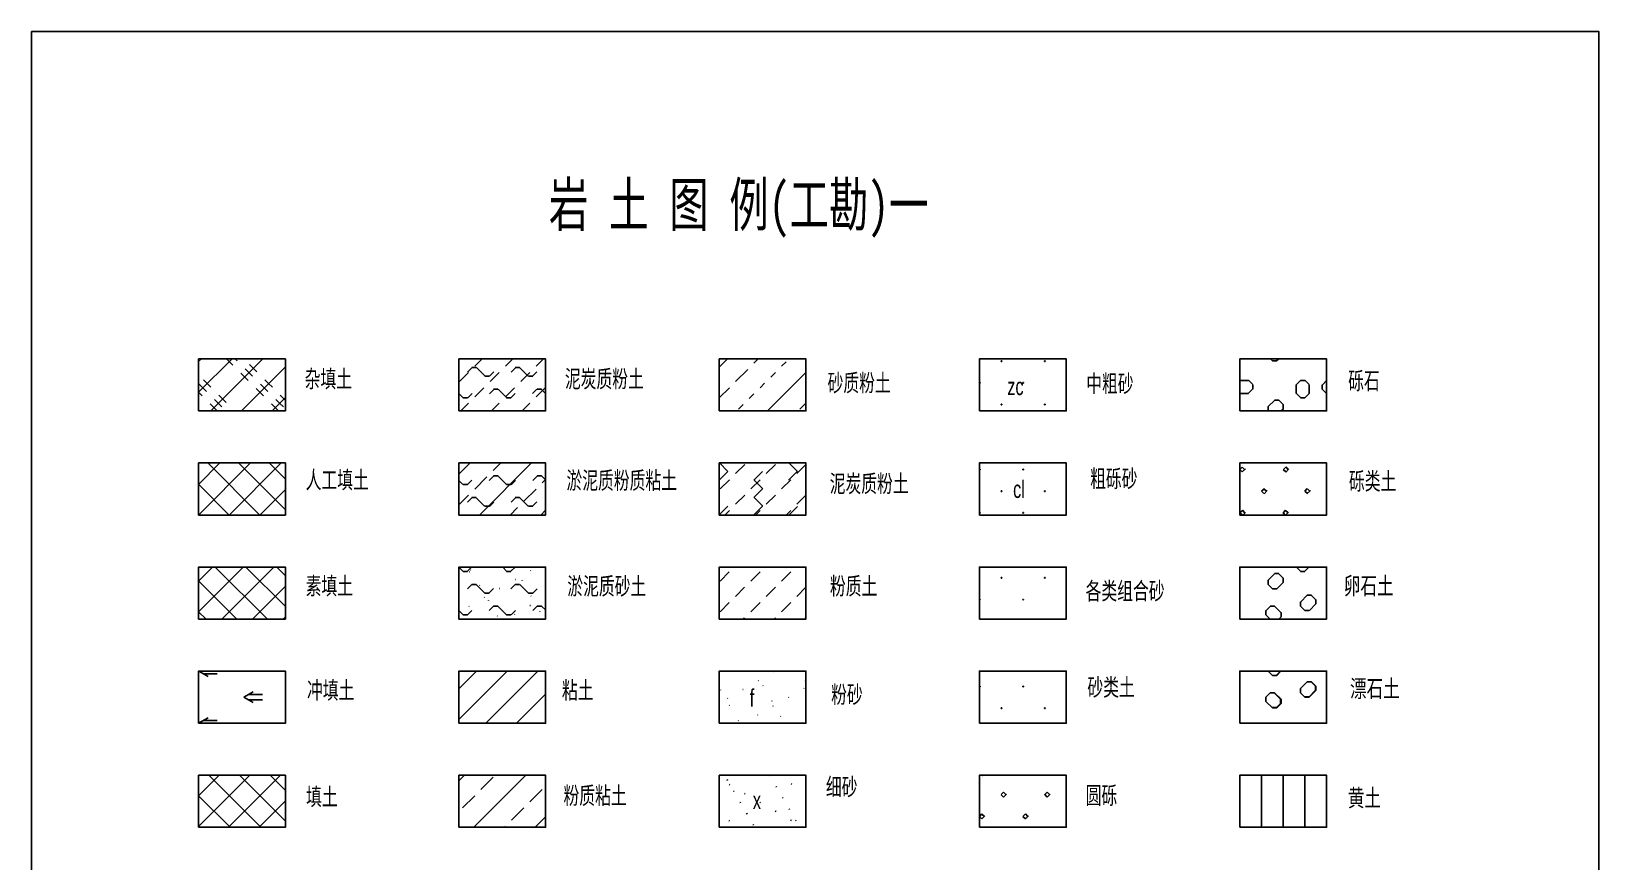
# Model space of a CAD drawing. Extents: x 0 to 0.361, y 0 to 0.383.
# Drawn here: x 0 to 0.3613, y 0.1914 to 0.3829 of the extents above; entities that cross this region are included whole.
import ezdxf

# ---------------------------------------------------------------- set-up
doc = ezdxf.new("R2010")
doc.units = 0
doc.header["$MEASUREMENT"] = 0
doc.layers.get('0').update_dxf_attribs({"linetype": 'CONTINUOUS'})
doc.styles.add('LZ_FONTS_FS', font='hxm.ttf', dxfattribs={"width": 0.7})
pattern_1 = [(90, (0.0385515, 0.081761), (-0.005, 0.005), [0.00015, -0.00985]), (0, (0.0385515, 0.081911), (0.005, 0.005), [0.00015, -0.00985]), (90, (0.0387015, 0.081761), (-0.005, 0.005), [0.00015, -0.00985]), (0, (0.0385515, 0.081761), (0.005, 0.005), [0.00015, -0.00985])]
pattern_2 = [(45, (0.0385515, 0.081861), (-0.005, 0.005), [0.0008, -0.00627107]), (315, (0.0385515, 0.081861), (0.005, 0.005), [0.0008, -0.00627107]), (315, (0.039117, 0.0824266), (0.005, 0.005), [0.0008, -0.00627107]), (45, (0.039117, 0.081295), (-0.005, 0.005), [0.001, -0.00607107])]
pattern_3 = [(0, (0.038552, 0.07936), (0, 0.02), [0.002, -0.018]), (45, (0.040552, 0.079361), (-0.02, 2e-18), [0.0014142, -0.0268701]), (135, (0.038552, 0.079361), (-2e-18, -0.02), [0.0014142, -0.0268701]), (90, (0.037552, 0.08036), (-0.02, 1e-18), [0.001, -0.019]), (135, (0.046052, 0.086861), (-2e-18, -0.02), [0.0021213, -0.026163]), (90, (0.041552, 0.08036), (-0.02, 1e-18), [0.001, -0.019]), (45, (0.037552, 0.081361), (-0.02, 2e-18), [0.0014142, -0.0268701]), (0, (0.038552, 0.08236), (0, 0.02), [0.002, -0.018]), (135, (0.041552, 0.081361), (-2e-18, -0.02), [0.0014142, -0.0268701]), (45, (0.053552, 0.078361), (-0.02, 2e-18), [0.0014142, -0.0268701]), (90, (0.054552, 0.07936), (-0.02, 1e-18), [0.002, -0.018]), (135, (0.054552, 0.081361), (-2e-18, -0.02), [0.0014142, -0.0268701]), (0, (0.052552, 0.07836), (0, 0.02), [0.001, -0.019]), (0, (0.052552, 0.08236), (0, 0.02), [0.001, -0.019]), (135, (0.052552, 0.078361), (-2e-18, -0.02), [0.0014142, -0.0268701]), (90, (0.051552, 0.07936), (-0.02, 1e-18), [0.002, -0.018]), (45, (0.051552, 0.081361), (-0.02, 2e-18), [0.0014142, -0.0268701]), (0, (0.046052, 0.08686), (0, 0.02), [0.001, -0.019]), (45, (0.047052, 0.086861), (-0.02, 2e-18), [0.0014142, -0.0268701]), (90, (0.048052, 0.08786), (-0.02, 1e-18), [0.001, -0.019]), (135, (0.048052, 0.088861), (-2e-18, -0.02), [0.0021213, -0.026163]), (0, (0.045552, 0.09036), (0, 0.02), [0.001, -0.019]), (90, (0.044552, 0.08836), (-0.02, 1e-18), [0.001, -0.019]), (45, (0.044552, 0.089361), (-0.02, 2e-18), [0.0014142, -0.0268701]), (0, (0.053552, 0.08936), (0, 0.02), [0.001, -0.019]), (45, (0.054552, 0.089361), (-0.02, 2e-18), [0.0021213, -0.026163]), (90, (0.056052, 0.09086), (-0.02, 1e-18), [0.001, -0.019]), (135, (0.053552, 0.089361), (-2e-18, -0.02), [0.0014142, -0.0268701]), (90, (0.052552, 0.09036), (-0.02, 1e-18), [0.001, -0.019]), (45, (0.052552, 0.091361), (-0.02, 2e-18), [0.0021213, -0.026163]), (0, (0.054052, 0.09286), (0, 0.02), [0.001, -0.019]), (135, (0.056052, 0.091861), (-2e-18, -0.02), [0.0014142, -0.0268701]), (0, (0.046052, 0.09436), (0, 0.02), [0.001, -0.019]), (135, (0.046052, 0.094361), (-2e-18, -0.02), [0.0014142, -0.0268701]), (90, (0.045052, 0.09536), (-0.02, 1e-18), [0.001, -0.019]), (45, (0.045052, 0.096361), (-0.02, 2e-18), [0.0021213, -0.026163]), (0, (0.046552, 0.09786), (0, 0.02), [0.001, -0.019]), (135, (0.048552, 0.096861), (-2e-18, -0.02), [0.0014142, -0.0268701]), (90, (0.048552, 0.09586), (-0.02, 1e-18), [0.001, -0.019]), (45, (0.047052, 0.094361), (-0.02, 2e-18), [0.0021213, -0.026163])]
pattern_4 = [(45, (0.0385515, 0.079361), (-0.00353553, 0.00353553), []), (135, (0.0385515, 0.079361), (-0.00353553, -0.00353553), [])]

msp = doc.modelspace()

# ---------------------------------------------------------------- hatches: boundary and pattern name
h = msp.add_hatch()
h.set_pattern_fill('GKZTT', color=256, scale=0.001, style=0, pattern_type=2)
h.set_pattern_definition([(45, (0.0385515, 0.271361), (-0.00353553, 0.00353553), []), (135, (0.038552, 0.271361), (-0.007071, -0.007071), [0.0012, -0.0038]), (315, (0.038552, 0.271361), (0.007071, 0.007071), [0.0012, -0.0038]), (135, (0.039552, 0.272361), (-0.007071, -0.007071), [0.0012, -0.0038]), (315, (0.039552, 0.272361), (0.007071, 0.007071), [0.0012, -0.0038]), (135, (0.040552, 0.273361), (-0.007071, -0.007071), [0.0012, -0.0038]), (315, (0.040552, 0.273361), (0.007071, 0.007071), [0.0012, -0.0038])])
h.paths.add_polyline_path([(0.05855, 0.30736), (0.03855, 0.30736), (0.03855, 0.29536), (0.05855, 0.29536)])
h = msp.add_hatch()
h.set_pattern_fill('GKYNZFT', color=256, scale=0.001, style=0, pattern_type=2)
h.set_pattern_definition([(45, (0.0385515, 0.079361), (-0.00353553, 0.00353553), [0.003, -0.002]), (45, (0.0355515, 0.079361), (-0.00499924, 0.00499924), [0.00141, -0.00566]), (0, (0.0365515, 0.080361), (0.005, 0.005), [0.001, -0.009]), (315, (0.0375515, 0.080361), (0.00999998, -2e-08), [0.00282843, -0.00424264]), (0, (0.0395515, 0.078361), (0.005, 0.005), [0.001, -0.009]), (45, (0.0405515, 0.078361), (-0.005, 0.005), [0.00141421, -0.00565685])])
h.paths.add_polyline_path([(0.11855, 0.30736), (0.09855, 0.30736), (0.09855, 0.29536), (0.11855, 0.29536)])
h = msp.add_hatch()
h.set_pattern_fill('GKSZFT', color=256, scale=0.001, style=0, pattern_type=2)
h.set_pattern_definition([(45, (0.038552, 0.079361), (-0.0106066, 0.0106066), []), (45, (0.045623, 0.079361), (-0.0106066, 0.0106066), [0.004, -0.002]), (45, (0.052694, 0.079361), (-0.0106066, 0.0106066), [0.0015, -0.002])])
h.paths.add_polyline_path([(0.17855, 0.30736), (0.15855, 0.30736), (0.15855, 0.29536), (0.17855, 0.29536)])
h = msp.add_hatch()
h.set_pattern_fill('GKCS', color=256, scale=0.001, style=0, pattern_type=2)
h.set_pattern_definition(pattern_1)
h.paths.add_polyline_path([(0.23855, 0.30736), (0.21855, 0.30736), (0.21855, 0.29536), (0.23855, 0.29536)])
h = msp.add_hatch()
h.set_pattern_fill('GKLS1', color=256, scale=0.001, style=0, pattern_type=2)
h.set_pattern_definition(pattern_3)
h.paths.add_polyline_path([(0.29855, 0.30736), (0.27855, 0.30736), (0.27855, 0.29536), (0.29855, 0.29536)])
h = msp.add_hatch()
h.set_pattern_fill('GKRGTT', color=256, scale=0.001, style=0, pattern_type=2)
h.set_pattern_definition([(45, (0.0385515, 0.271361), (-0.0035355, 0.0035355), []), (135, (0.0385515, 0.271361), (-0.0035355, -0.0035355), [])])
h.paths.add_polyline_path([(0.05855, 0.28336), (0.03855, 0.28336), (0.03855, 0.27136), (0.05855, 0.27136)])
h = msp.add_hatch()
h.set_pattern_fill('GKYNZFZN', color=256, scale=0.001, style=0, pattern_type=2)
h.set_pattern_definition([(45, (0.038552, 0.079361), (-0.00707107, 0.00707107), []), (45, (0.045623, 0.079361), (-0.00707107, 0.00707107), [0.004, -0.002]), (45, (0.0355515, 0.079361), (-0.00499924, 0.00499924), [0.00141, -0.00566]), (0, (0.0365515, 0.080361), (0.005, 0.005), [0.001, -0.009]), (315, (0.0375515, 0.080361), (0.00999998, -2e-08), [0.00282843, -0.00424264]), (0, (0.0395515, 0.078361), (0.005, 0.005), [0.001, -0.009]), (45, (0.0405515, 0.078361), (-0.005, 0.005), [0.00141421, -0.00565685])])
h.paths.add_polyline_path([(0.11855, 0.28336), (0.09855, 0.28336), (0.09855, 0.27136), (0.11855, 0.27136)])
h = msp.add_hatch()
h.set_pattern_fill('GKNTZFT', color=256, scale=0.001, style=0, pattern_type=2)
h.set_pattern_definition([(45, (0.0385515, 0.079361), (-0.00353553, 0.00353553), [0.003, -0.002]), (45, (0.038552, 0.079361), (-0.008, 0.008), [0.00282843, -0.0084853]), (135, (0.040552, 0.081361), (-0.008, -0.008), [0.00282843, -0.0084853]), (45, (0.038552, 0.083361), (-0.008, 0.008), [0.00282843, -0.0084853]), (135, (0.040552, 0.085361), (-0.008, -0.008), [0.00282843, -0.0084853]), (45, (0.038552, 0.087361), (-0.008, 0.008), [0.00282843, -0.0084853])])
h.paths.add_polyline_path([(0.17855, 0.28336), (0.15855, 0.28336), (0.15855, 0.27136), (0.17855, 0.27136)])
h = msp.add_hatch()
h.set_pattern_fill('GKCS', color=256, scale=0.001, style=0, pattern_type=2)
h.set_pattern_definition(pattern_1)
h.paths.add_polyline_path([(0.23855, 0.28336), (0.21855, 0.28336), (0.21855, 0.27136), (0.23855, 0.27136)])
h = msp.add_hatch()
h.set_pattern_fill('GKYL', color=256, scale=0.001, style=0, pattern_type=2)
h.set_pattern_definition(pattern_2)
h.paths.add_polyline_path([(0.29855, 0.28336), (0.27855, 0.28336), (0.27855, 0.27136), (0.29855, 0.27136)])
h = msp.add_hatch()
h.set_pattern_fill('GKSTT', color=256, scale=0.001, style=0, pattern_type=2)
h.set_pattern_definition(pattern_4)
h.paths.add_polyline_path([(0.05855, 0.25936), (0.03855, 0.25936), (0.03855, 0.24736), (0.05855, 0.24736)])
h = msp.add_hatch()
h.set_pattern_fill('GKYNZST', color=256, scale=0.001, style=0, pattern_type=2)
h.set_pattern_definition([(45, (0.0355515, 0.079361), (-0.00499924, 0.00499924), [0.00141, -0.00566]), (0, (0.0365515, 0.080361), (0.005, 0.005), [0.001, -0.009]), (315, (0.0375515, 0.080361), (0.00999998, -2e-08), [0.00282843, -0.00424264]), (0, (0.0395515, 0.078361), (0.005, 0.005), [0.001, -0.009]), (45, (0.0405515, 0.078361), (-0.005, 0.005), [0.00141421, -0.00565685]), (30, (0.0385515, 0.079361), (-0.00343728, 0.00595355), [0.0001, -0.004]), (300, (0.0385515, 0.079361), (0.00979423, 0.0010359), [0.0001, -0.003987])])
h.paths.add_polyline_path([(0.11855, 0.25936), (0.09855, 0.25936), (0.09855, 0.24736), (0.11855, 0.24736)])
h = msp.add_hatch()
h.set_pattern_fill('GKFT', color=256, scale=0.001, style=0, pattern_type=2)
h.set_pattern_definition([(45, (0.0385515, 0.079361), (-0.00353553, 0.00353553), [0.003, -0.002])])
h.paths.add_polyline_path([(0.17855, 0.25936), (0.15855, 0.25936), (0.15855, 0.24736), (0.17855, 0.24736)])
h = msp.add_hatch()
h.set_pattern_fill('GKCS', color=256, scale=0.001, style=0, pattern_type=2)
h.set_pattern_definition(pattern_1)
h.paths.add_polyline_path([(0.23855, 0.25936), (0.21855, 0.25936), (0.21855, 0.24736), (0.23855, 0.24736)])
h = msp.add_hatch()
h.set_pattern_fill('GKLS1', color=256, scale=0.001, style=0, pattern_type=2)
h.set_pattern_definition(pattern_3)
h.paths.add_polyline_path([(0.29855, 0.25936), (0.27855, 0.25936), (0.27855, 0.24736), (0.29855, 0.24736)])
h = msp.add_hatch()
h.set_pattern_fill('GKCTT', color=256, scale=0.001, style=0, pattern_type=2)
h.set_pattern_definition([(30, (0.038552, 0.079361), (4e-10, 0.012), [0.0025, -0.0095]), (330, (0.038552, 0.079361), (0.0103923, 0.006), [0.0025, -0.0095]), (0, (0.0396515, 0.079996), (0.0103923, 0.006), [0.0032, -0.0175846]), (0, (0.0396515, 0.078726), (0.0103923, 0.006), [0.0032, -0.0175846])])
h.paths.add_polyline_path([(0.03855, 0.23536), (0.03855, 0.22336), (0.05855, 0.22336), (0.05855, 0.23536)])
h = msp.add_hatch()
h.set_pattern_fill('GKNXT', color=256, scale=0.001, style=0, pattern_type=2)
h.set_pattern_definition([(45, (0.0385515, 0.079361), (-0.00353553, 0.00353553), [])])
h.paths.add_polyline_path([(0.11855, 0.23536), (0.09855, 0.23536), (0.09855, 0.22336), (0.11855, 0.22336)])
h = msp.add_hatch()
h.set_pattern_fill('GKFS', color=256, scale=0.001, style=0, pattern_type=2)
h.set_pattern_definition([(30, (0.0385515, 0.079361), (-0.00343728, 0.00595355), [0.0001, -0.004]), (300, (0.0385515, 0.079361), (0.00979423, 0.0010359), [0.0001, -0.003987])])
h.paths.add_polyline_path([(0.17855, 0.23536), (0.15855, 0.23536), (0.15855, 0.22336), (0.17855, 0.22336)])
h = msp.add_hatch()
h.set_pattern_fill('GKCS', color=256, scale=0.001, style=0, pattern_type=2)
h.set_pattern_definition(pattern_1)
h.paths.add_polyline_path([(0.23855, 0.23536), (0.21855, 0.23536), (0.21855, 0.22336), (0.23855, 0.22336)])
h = msp.add_hatch()
h.set_pattern_fill('GKPS', color=256, scale=0.0005, style=0, pattern_type=2)
h.set_pattern_definition([(0, (0.038552, 0.07936), (0, 0.02), [0.002, -0.018]), (45, (0.040552, 0.079361), (-0.02, 0), [0.0014142, -0.02687]), (135, (0.038552, 0.079361), (0, -0.02), [0.0014142, -0.02687]), (90, (0.037552, 0.08036), (-0.02, 1e-18), [0.001, -0.019]), (90, (0.041552, 0.08036), (-0.02, 1e-18), [0.001, -0.019]), (45, (0.037552, 0.081361), (-0.02, 0), [0.0014142, -0.02687]), (135, (0.041552, 0.081361), (0, -0.02), [0.0014142, -0.02687]), (0, (0.038552, 0.08236), (0, 0.02), [0.002, -0.018]), (45, (0.053552, 0.078361), (-0.02, 0), [0.0014142, -0.02687]), (90, (0.054552, 0.07936), (-0.02, 1e-18), [0.002, -0.018]), (0, (0.052552, 0.07836), (0, 0.02), [0.001, -0.019]), (135, (0.052552, 0.078361), (0, -0.02), [0.0014142, -0.02687]), (90, (0.051552, 0.07936), (-0.02, 1e-18), [0.002, -0.018]), (45, (0.051552, 0.081361), (-0.02, 0), [0.0014142, -0.02687]), (0, (0.052552, 0.08236), (0, 0.02), [0.001, -0.019]), (135, (0.054552, 0.081361), (0, -0.02), [0.0014142, -0.02687]), (0, (0.046052, 0.08686), (0, 0.02), [0.001, -0.019]), (45, (0.047052, 0.086861), (-0.02, 0), [0.0014142, -0.02687]), (90, (0.048052, 0.08786), (-0.02, 1e-18), [0.001, -0.019]), (135, (0.048052, 0.088861), (0, -0.02), [0.0021213, -0.026163]), (135, (0.046052, 0.086861), (0, -0.02), [0.0021213, -0.026163]), (90, (0.044552, 0.08836), (-0.02, 1e-18), [0.001, -0.019]), (45, (0.044552, 0.089361), (-0.02, 0), [0.0014142, -0.02687]), (0, (0.045552, 0.09036), (0, 0.02), [0.001, -0.019]), (0, (0.053552, 0.08936), (0, 0.02), [0.001, -0.019]), (45, (0.054552, 0.089361), (-0.02, 0), [0.0021213, -0.026163]), (90, (0.056052, 0.09086), (-0.02, 1e-18), [0.001, -0.019]), (135, (0.053552, 0.089361), (0, -0.02), [0.0014142, -0.02687]), (90, (0.052552, 0.09036), (-0.02, 1e-18), [0.001, -0.019]), (45, (0.052552, 0.091361), (-0.02, 0), [0.0021213, -0.026163]), (0, (0.054052, 0.09286), (0, 0.02), [0.001, -0.019]), (135, (0.056052, 0.091861), (0, -0.02), [0.0014142, -0.02687]), (0, (0.046052, 0.09436), (0, 0.02), [0.001, -0.019]), (45, (0.047052, 0.094361), (-0.02, 0), [0.0021213, -0.026163]), (90, (0.048552, 0.09586), (-0.02, 1e-18), [0.001, -0.019]), (135, (0.048552, 0.096861), (0, -0.02), [0.0014142, -0.02687]), (0, (0.046552, 0.09786), (0, 0.02), [0.001, -0.019]), (135, (0.046052, 0.094361), (0, -0.02), [0.0014142, -0.02687]), (90, (0.045052, 0.09536), (-0.02, 1e-18), [0.001, -0.019]), (45, (0.045052, 0.096361), (-0.02, 0), [0.0021213, -0.026163]), (45, (0.040452, 0.079361), (-0.02, 0), [0.0014142, -0.02687]), (90, (0.041452, 0.08036), (-0.02, 1e-18), [0.001, -0.019]), (135, (0.041452, 0.081361), (0, -0.02), [0.0014142, -0.02687]), (0, (0.038552, 0.08226), (0, 0.02), [0.002, -0.018]), (45, (0.053452, 0.078361), (-0.02, 0), [0.0014142, -0.02687]), (90, (0.054452, 0.07936), (-0.02, 1e-18), [0.002, -0.018]), (135, (0.054452, 0.081361), (0, -0.02), [0.0014142, -0.02687]), (0, (0.046052, 0.08696), (0, 0.02), [0.001, -0.019]), (45, (0.046952, 0.086861), (-0.02, 0), [0.0014142, -0.02687]), (90, (0.047952, 0.08786), (-0.02, 1e-18), [0.001, -0.019]), (135, (0.047952, 0.088861), (0, -0.02), [0.0021213, -0.026163]), (0, (0.053552, 0.08946), (0, 0.02), [0.001, -0.019]), (45, (0.054452, 0.089361), (-0.02, 0), [0.0021213, -0.026163]), (90, (0.055952, 0.09086), (-0.02, 1e-18), [0.001, -0.019]), (135, (0.055952, 0.091861), (0, -0.02), [0.0014142, -0.02687]), (45, (0.046952, 0.094361), (-0.02, 0), [0.0021213, -0.026163]), (90, (0.048452, 0.09586), (-0.02, 1e-18), [0.001, -0.019]), (135, (0.048452, 0.096861), (0, -0.02), [0.0014142, -0.02687]), (0, (0.046452, 0.09786), (0, 0.02), [0.001, -0.019])])
h.paths.add_polyline_path([(0.29855, 0.23536), (0.27855, 0.23536), (0.27855, 0.22336), (0.29855, 0.22336)])
h = msp.add_hatch()
h.set_pattern_fill('GKRGTT', color=256, scale=0.001, style=0, pattern_type=2)
h.set_pattern_definition(pattern_4)
h.paths.add_polyline_path([(0.05855, 0.21136), (0.03855, 0.21136), (0.03855, 0.19936), (0.05855, 0.19936)])
h = msp.add_hatch()
h.set_pattern_fill('GKFZNT', color=256, scale=0.001, style=0, pattern_type=2)
h.set_pattern_definition([(45, (0.038552, 0.079361), (-0.0070711, 0.0070711), []), (45, (0.045623, 0.079361), (-0.0070711, 0.0070711), [0.004, -0.002])])
h.paths.add_polyline_path([(0.11855, 0.21136), (0.09855, 0.21136), (0.09855, 0.19936), (0.11855, 0.19936)])
h = msp.add_hatch()
h.set_pattern_fill('GKXS', color=256, scale=0.001, style=0, pattern_type=2)
h.set_pattern_definition([(330, (0.0385515, 0.079361), (0.0036177, 0.00626604), [0.0002, -0.003896]), (300, (0.0385515, 0.079361), (0.00979423, 0.0010359), [0.0002, -0.002789])])
h.paths.add_polyline_path([(0.17855, 0.21136), (0.15855, 0.21136), (0.15855, 0.19936), (0.17855, 0.19936)])
h = msp.add_hatch()
h.set_pattern_fill('GKYL', color=256, scale=0.001, style=0, pattern_type=2)
h.set_pattern_definition(pattern_2)
h.paths.add_polyline_path([(0.23855, 0.21136), (0.21855, 0.21136), (0.21855, 0.19936), (0.23855, 0.19936)])
h = msp.add_hatch()
h.set_pattern_fill('GKHT', color=256, scale=0.001, style=0, pattern_type=2)
h.set_pattern_definition([(90, (0.0385515, 0.079361), (-0.005, 0.005), [])])
h.paths.add_polyline_path([(0.29855, 0.21136), (0.27855, 0.21136), (0.27855, 0.19936), (0.29855, 0.19936)])

# ---------------------------------------------------------------- linework, layer by layer
for points in [[(0, 0.38287), (0.36127, 0.38287), (0.36127, 0), (0, 0)], [(0.03855, 0.29536), (0.05855, 0.29536), (0.05855, 0.30736), (0.03855, 0.30736)], [(0.09855, 0.29536), (0.11855, 0.29536), (0.11855, 0.30736), (0.09855, 0.30736)], [(0.15855, 0.29536), (0.17855, 0.29536), (0.17855, 0.30736), (0.15855, 0.30736)], [(0.21855, 0.29536), (0.23855, 0.29536), (0.23855, 0.30736), (0.21855, 0.30736)], [(0.27855, 0.29536), (0.29855, 0.29536), (0.29855, 0.30736), (0.27855, 0.30736)], [(0.03855, 0.27136), (0.05855, 0.27136), (0.05855, 0.28336), (0.03855, 0.28336)], [(0.09855, 0.27136), (0.11855, 0.27136), (0.11855, 0.28336), (0.09855, 0.28336)], [(0.15855, 0.27136), (0.17855, 0.27136), (0.17855, 0.28336), (0.15855, 0.28336)], [(0.21855, 0.27136), (0.23855, 0.27136), (0.23855, 0.28336), (0.21855, 0.28336)], [(0.27855, 0.27136), (0.29855, 0.27136), (0.29855, 0.28336), (0.27855, 0.28336)], [(0.03855, 0.24736), (0.05855, 0.24736), (0.05855, 0.25936), (0.03855, 0.25936)], [(0.09855, 0.24736), (0.11855, 0.24736), (0.11855, 0.25936), (0.09855, 0.25936)], [(0.15855, 0.24736), (0.17855, 0.24736), (0.17855, 0.25936), (0.15855, 0.25936)], [(0.21855, 0.24736), (0.23855, 0.24736), (0.23855, 0.25936), (0.21855, 0.25936)], [(0.27855, 0.24736), (0.29855, 0.24736), (0.29855, 0.25936), (0.27855, 0.25936)], [(0.03855, 0.22336), (0.05855, 0.22336), (0.05855, 0.23536), (0.03855, 0.23536)], [(0.09855, 0.22336), (0.11855, 0.22336), (0.11855, 0.23536), (0.09855, 0.23536)], [(0.15855, 0.22336), (0.17855, 0.22336), (0.17855, 0.23536), (0.15855, 0.23536)], [(0.21855, 0.22336), (0.23855, 0.22336), (0.23855, 0.23536), (0.21855, 0.23536)], [(0.27855, 0.22336), (0.29855, 0.22336), (0.29855, 0.23536), (0.27855, 0.23536)], [(0.03855, 0.19936), (0.05855, 0.19936), (0.05855, 0.21136), (0.03855, 0.21136)], [(0.09855, 0.19936), (0.11855, 0.19936), (0.11855, 0.21136), (0.09855, 0.21136)], [(0.15855, 0.19936), (0.17855, 0.19936), (0.17855, 0.21136), (0.15855, 0.21136)], [(0.21855, 0.19936), (0.23855, 0.19936), (0.23855, 0.21136), (0.21855, 0.21136)], [(0.27855, 0.19936), (0.29855, 0.19936), (0.29855, 0.21136), (0.27855, 0.21136)]]:
    msp.add_lwpolyline(points, close=True)

# ---------------------------------------------------------------- texts
at = {"style": 'LZ_FONTS_FS', "width": 0.7}
for s, p in [('zc', (0.22496, 0.299)), ('cl', (0.2263, 0.27529)), ('f', (0.16558, 0.2272)), ('x', (0.1663, 0.20357))]:
    msp.add_text(s, height=0.004, dxfattribs=at).set_placement(p)
at = {"attachment_point": 1, "style": 'LZ_FONTS_FS'}
for s, insert, char_height, width in [('\\fTxt|b0|i0|c134|p2;岩 土 图 例(工勘)一', (0.1193, 0.34794), 0.01, 0.1695), ('\\fTxt|b0|i0|c134|p2;杂填土', (0.063, 0.30475), 0.004, 0.0247), ('\\fTxt|b0|i0|c134|p2;泥炭质粉土', (0.12298, 0.30476), 0.004, 0.0291), ('\\fTxt|b0|i0|c134|p2;砂质粉土', (0.18353, 0.30384), 0.004, 0.0282), ('\\fTxt|b0|i0|c134|p2;中粗砂', (0.24314, 0.30368), 0.004, 0.0271), ('\\fTxt|b0|i0|c134|p2;砾石', (0.30353, 0.30431), 0.004, 0.0201), ('\\fTxt|b0|i0|c134|p2;人工填土', (0.06323, 0.28146), 0.004, 0.0319), ('\\fTxt|b0|i0|c134|p2;淤泥质粉质粘土', (0.12334, 0.28135), 0.004, 0.0311871), ('\\fTxt|b0|i0|c134|p2;粗砾砂', (0.24404, 0.28175), 0.004, 0.0275), ('\\fTxt|b0|i0|c134|p2;泥炭质粉土', (0.18402, 0.28061), 0.004, 0.0305), ('\\fTxt|b0|i0|c134|p2;砾类土', (0.30371, 0.28118), 0.004, 0.0191), ('\\fTxt|b0|i0|c134|p2;素填土', (0.06323, 0.25701), 0.004, 0.0253), ('\\fTxt|b0|i0|c134|p2;淤泥质砂土', (0.12354, 0.25697), 0.004, 0.0311), ('\\fTxt|b0|i0|c134|p2;粉质土', (0.18408, 0.25699), 0.004, 0.0252), ('\\f宋体|b0|i0|c134|p2;卵石土', (0.30253, 0.25706), 0.004, 0.0241), ('\\fTxt|b0|i0|c134|p2;各类组合砂', (0.24301, 0.25585), 0.004, 0.0359834), ('\\fTxt|b0|i0|c134|p2;冲填土', (0.06354, 0.23296), 0.004, 0.0226), ('\\fTxt|b0|i0|c134|p2;粘土', (0.12229, 0.23296), 0.004, 0.0247), ('\\fTxt|b0|i0|c134|p2;粉砂', (0.18435, 0.23199), 0.004, 0.0219), ('\\fTxt|b0|i0|c134|p2;砂类土', (0.24342, 0.23366), 0.004, 0.0182), ('\\f宋体|b0|i0|c134|p2;漂石土', (0.30396, 0.23335), 0.004, 0.0231), ('\\fTxt|b0|i0|c134|p2;细砂', (0.18314, 0.21068), 0.004, 0.019), ('\\fTxt|b0|i0|c134|p2;填土', (0.06333, 0.20842), 0.004, 0.0249), ('\\fTxt|b0|i0|c134|p2;粉质粘土', (0.12266, 0.20869), 0.004, 0.0249), ('\\fTxt|b0|i0|c134|p2;圆砾', (0.24302, 0.20872), 0.004, 0.0158), ('\\f宋体|b0|i0|c134|p2;黄土', (0.30346, 0.20815), 0.004, 0.0195)]:
    msp.add_mtext(s, dxfattribs=dict(at, insert=insert, char_height=char_height, width=width))

doc.saveas('drawing.dxf')
